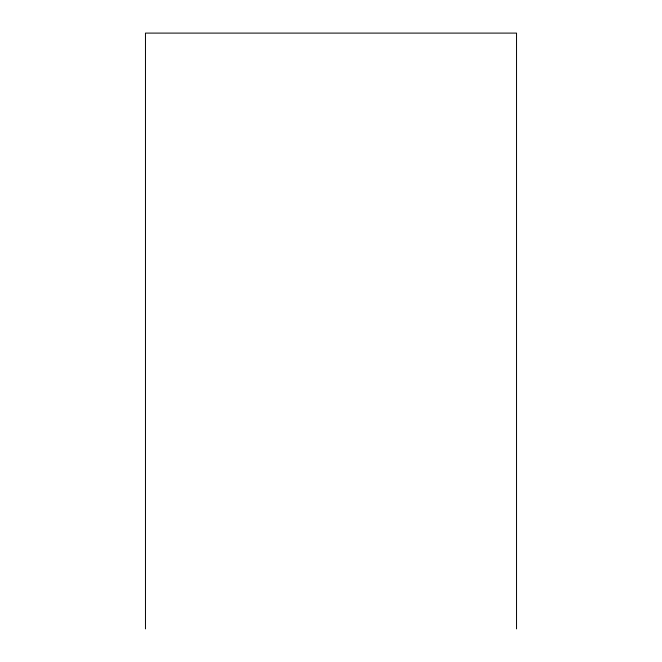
<?xml version="1.0" encoding="UTF-8"?>
<svg xmlns="http://www.w3.org/2000/svg" width="662" height="662" viewBox="0 0 662 662"><rect width="100%" height="100%" fill="white"/><g stroke="black" fill="none" stroke-linecap="round" stroke-linejoin="round"><path stroke-width="0.99" d="M516.534 628.9L516.534 33.1L145.466 33.1L145.466 628.9"/></g></svg>
